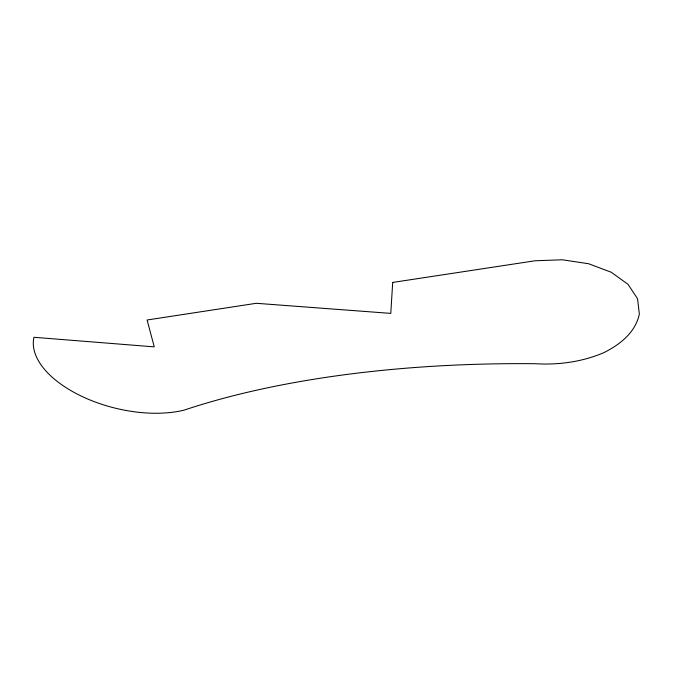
<?xml version="1.0" encoding="UTF-8"?>
<svg xmlns="http://www.w3.org/2000/svg" width="673" height="673" viewBox="0 0 673 673"><rect width="100%" height="100%" fill="white"/><g stroke="black" fill="none" stroke-linecap="round" stroke-linejoin="round"><path stroke-width="1.01" d="M392.704 282.433L390.777 313.391L256.295 303.296L147.101 319.995L154.26 346.864L33.97 337.291A95.507 49.617 13.9 0 0 80.583 395.758A95.507 49.617 13.9 0 0 183.889 410.202A554.115 202.287 2.6 0 1 535.161 363.706C558.54 365.136 582.103 361.897 603.74 352.711C619.841 344.685 635.438 332.597 639.35 314.072L637.558 298.745L628.002 284.317L611.219 272.229L588.623 263.74L562.376 259.786L535.094 260.771L392.704 282.433"/></g></svg>
